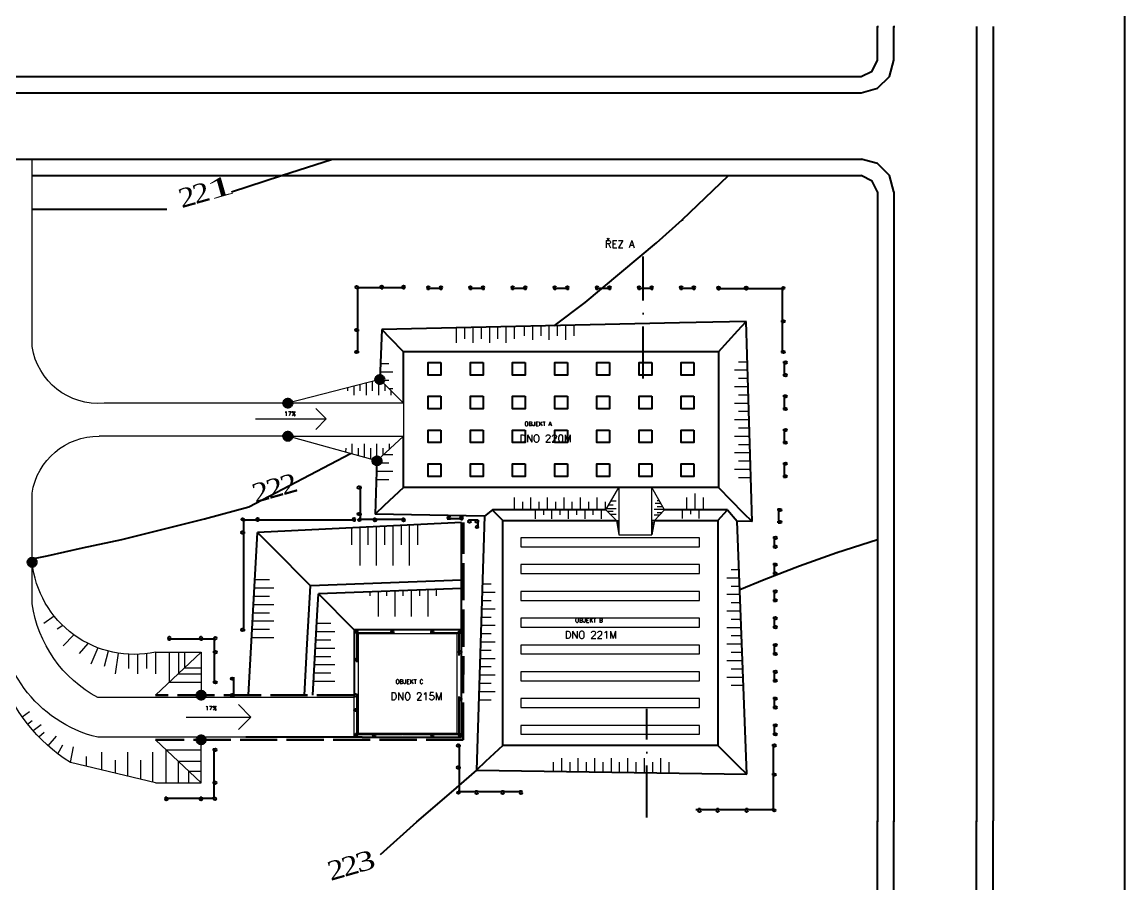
# Model space of a CAD drawing. Header units: millimetres. Extents: x -3518363 to 3223740, y -1530229 to 774657.
# Drawn here: x -1906913 to -1773470, y 188415 to 292637 of the extents above; entities that cross this region are included whole.
import ezdxf

# ---------------------------------------------------------------- set-up
doc = ezdxf.new("R2010")
doc.units = ezdxf.units.MM
doc.header["$LTSCALE"] = 15
doc.header["$MEASUREMENT"] = 0
doc.linetypes.add('ACAD_ISO02W100', pattern=[15, 12, -3])
doc.linetypes.add('ACAD_ISO10W100', pattern=[18, 12, -3, 0, -3])
doc.layers.get('0').update_dxf_attribs({"linetype": 'CONTINUOUS'})
for name, color, linetype, lineweight in [('cesty', 7, 'CONTINUOUS', 15), ('obj 2 pasy', 141, 'ACAD_ISO10W100', 15), ('pažení', 220, 'ACAD_ISO02W100', 30), ('texty', 255, 'CONTINUOUS', 15), ('Velmi tlustá', 10, 'CONTINUOUS', 60)]:
    doc.layers.add(name, color=color, linetype=linetype, lineweight=lineweight)
for name, color, linetype in [('HRANICE ZEMINY', 200, 'CONTINUOUS'), ('obj 1 patky', 130, 'CONTINUOUS'), ('objekt 1', 40, 'CONTINUOUS'), ('objekt 2', 70, 'CONTINUOUS'), ('objekt 3', 150, 'CONTINUOUS'), ('vytyčení', 50, 'CONTINUOUS'), ('ŘEZ čerch', 10, 'ACAD_ISO10W100')]:
    doc.layers.add(name, color=color, linetype=linetype)
doc.layers.add('svahovaní', color=7, linetype='CONTINUOUS', lineweight=15, true_color=0xe3331c)
doc.styles.add('romans', font='romans.shx')
doc.styles.add('TIMESNEWROMAN', font='times.ttf')

msp = doc.modelspace()

# ---------------------------------------------------------------- linework, layer by layer
for p, q in [((-1953571.408, 276066.256), (-1805276.69, 276066.256)), ((-1905697.809, 274085.909), (-1830697.809, 274085.909)), ((-1830697.809, 274085.909), (-1805276.69, 274085.909)), ((-1891563.329, 270022.344), (-1889377.227, 270022.344))]:
    msp.add_line(p, q)
at = {"elevation": 0}
msp.add_lwpolyline([(-1983470, 345571.207), (-1983470, 48571.207), (-1773470, 48571.207), (-1773470, 345571.207)], close=True, dxfattribs=at)
for points in [[(-1957634.98, 292089.084), (-1957634.98, 288025.518), (-1957094.887, 286045.171), (-1955654.633, 284630.641), (-1953571.408, 284064.824), (-1805379.561, 284064.824), (-1803399.214, 284630.641), (-1801958.953, 286045.171), (-1801418.867, 288025.518), (-1801418.867, 292089.084), (-1801315.983, 292089.084)], [(-1955654.633, 292089.084), (-1955654.633, 288025.518), (-1955011.663, 286713.86), (-1953571.408, 286045.171), (-1805379.561, 286045.171), (-1804067.902, 286713.86), (-1803399.214, 288025.518), (-1803399.214, 292089.084), (-1803296.33, 292089.084)], [(-1791414.247, 292089.084), (-1791414.247, 196029.298), (-1791311.376, 196029.298)], [(-1789433.9, 292089.084), (-1789433.9, 196029.298), (-1789331.016, 196029.298)], [(-1881558.709, 272105.562), (-1875514.797, 274085.909), (-1869357.67, 276066.256)], [(-1801418.867, 272105.562), (-1801958.953, 274085.909), (-1803399.214, 275526.157), (-1805379.561, 276066.256), (-1805276.69, 276066.256)], [(-1827034.804, 268710.685), (-1821428.106, 274085.909), (-1821325.222, 274085.909)], [(-1803399.214, 272105.562), (-1804067.902, 273417.221), (-1805379.561, 274085.909), (-1805276.69, 274085.909)], [(-1803399.214, 272105.562), (-1803399.214, 196029.298), (-1803296.33, 196029.298)], [(-1801418.867, 272105.562), (-1801418.867, 196029.298), (-1801315.983, 196029.298)], [(-1905697.809, 270022.344), (-1891460.458, 270022.344)], [(-1830168.756, 265923.408), (-1827034.804, 268710.685), (-1826931.933, 268710.685)], [(-1842519.124, 255923.489), (-1838788.311, 258706.052), (-1830168.756, 265923.408)], [(-1884850.715, 232575.747), (-1879475.491, 234015.994), (-1867157.534, 240459.311)], [(-1905697.809, 227738.803), (-1903882.647, 228074.953), (-1899587.602, 229077.972), (-1894855.348, 230055.3), (-1890020.197, 231264.088), (-1884850.715, 232575.747), (-1884747.844, 232575.747)], [(-1808337.223, 228512.155), (-1803399.214, 230055.3), (-1803296.33, 230055.3)], [(-1820066.92, 224031.761), (-1817133.068, 225220.149), (-1812838.017, 226866.165), (-1808337.223, 228512.155), (-1808234.352, 228512.155)], [(-1863529.817, 191965.719), (-1859131.894, 195926.427), (-1854965.458, 199527.046), (-1851900.39, 202174.148)], [(-1957634.98, 196029.298), (-1957634.98, 114011.972), (-1957094.887, 111928.748), (-1955654.633, 110488.493), (-1953571.408, 109948.401), (-1805379.561, 109948.401), (-1803399.214, 110488.493), (-1801958.953, 111928.748), (-1801418.867, 114011.972), (-1801418.867, 196029.298), (-1801315.983, 196029.298)], [(-1955654.633, 196029.298), (-1955654.633, 114011.972), (-1955011.663, 112597.436), (-1953571.408, 111928.748), (-1805379.561, 111928.748), (-1804067.902, 112597.436), (-1803399.214, 114011.972), (-1803399.214, 196029.298), (-1803296.33, 196029.298)], [(-1791414.247, 93925.573), (-1791414.247, 196029.298), (-1791311.376, 196029.298)], [(-1789433.9, 93925.573), (-1789433.9, 196029.298), (-1789331.016, 196029.298)]]:
    msp.add_lwpolyline(points, dxfattribs=at)
at = {"layer": 'cesty', "linetype": 'ByBlock', "extrusion": (1.93959e-16, -3.39308e-16, -1)}
for p, q in [((-1905697.809, 253385.277), (-1905697.809, 276066.256)), ((-1834697.809, 252746.607), (-1832697.809, 252746.607)), ((-1832697.809, 252746.607), (-1830697.809, 252746.607)), ((-1863616.968, 249415.767), (-1874747.809, 246546.607)), ((-1860747.809, 246546.607), (-1863616.968, 249415.767)), ((-1874747.809, 246546.607), (-1896979.442, 246546.607)), ((-1860747.809, 246546.607), (-1874747.809, 246546.607)), ((-1860747.809, 246546.607), (-1860747.809, 242546.607)), ((-1874747.809, 242546.607), (-1897587.809, 242546.607)), ((-1874747.809, 242546.607), (-1860747.809, 242546.607)), ((-1863967.741, 239582.13), (-1874747.809, 242546.607)), ((-1860747.809, 242546.607), (-1863967.741, 239582.13)), ((-1836262.427, 233635.939), (-1834697.809, 236346.607)), ((-1832697.809, 236346.607), (-1834697.809, 236346.607)), ((-1834697.809, 236346.607), (-1834697.809, 230646.607)), ((-1830697.809, 236346.607), (-1832697.809, 236346.607)), ((-1830697.809, 230646.607), (-1830697.809, 236346.607)), ((-1829177.918, 233635.939), (-1830697.809, 236346.607)), ((-1905697.809, 227306.607), (-1905697.809, 235677.937)), ((-1834987.809, 232346.607), (-1836262.427, 233635.939)), ((-1830407.809, 232346.607), (-1829177.918, 233635.939)), ((-1834987.809, 232346.607), (-1834697.809, 230646.607)), ((-1834987.809, 232346.607), (-1834697.809, 232346.607)), ((-1830407.809, 232346.607), (-1830697.809, 230646.607)), ((-1830407.809, 232346.607), (-1830697.809, 232346.607)), ((-1834697.809, 230646.607), (-1830697.809, 230646.607)), ((-1905697.809, 222306.607), (-1905697.809, 227306.607)), ((-1890747.809, 216446.607), (-1885247.809, 216446.607)), ((-1885247.809, 216446.607), (-1890747.809, 211236.607)), ((-1885247.809, 216446.607), (-1885247.809, 211236.607)), ((-1866747.809, 210946.607), (-1897747.809, 210946.607)), ((-1866747.809, 206146.607), (-1866747.809, 210946.607)), ((-1877317.809, 206146.607), (-1897747.809, 206146.607)), ((-1885247.809, 200646.607), (-1890747.809, 205846.607)), ((-1885247.809, 200646.607), (-1885247.809, 206146.607)), ((-1890747.809, 200646.607), (-1901069.016, 203094.5)), ((-1890747.809, 200646.607), (-1885247.809, 200646.607))]:
    msp.add_line(p, q, dxfattribs=at)
for centre, radius, start, end in [((1897682.809, 254626.607), 8110.556, 265.02492316, 351.19621357), ((1897682.809, 234436.607), 8110.556, 8.80378643, 90.67112826), ((1889874.568, 220727.649), 20886.445, 302.40952398, 18.36002891), ((1893359.363, 228571.682), 12403.131, 257.8450583, 354.14585678), ((1894013.661, 221406.33), 15709.964, 283.75041489, 3.285201), ((1890427.694, 224531.199), 15431.306, 298.31819505, 351.71130566)]:
    msp.add_arc(centre, radius, start, end, dxfattribs=at)
at = {"layer": 'HRANICE ZEMINY', "linetype": 'ByBlock', "lineweight": 20, "ltscale": 5}
for p, q in [((-1870128.994, 244640), (-1871383.994, 245895)), ((-1878678.994, 244640), (-1870128.994, 244640)), ((-1870128.994, 244640), (-1871383.994, 243385)), ((-1879218.994, 208600), (-1880738.994, 210120)), ((-1887058.994, 208600), (-1879218.994, 208600)), ((-1879218.994, 208600), (-1880738.994, 207080))]:
    msp.add_line(p, q, dxfattribs=at)
at = {"layer": 'obj 1 patky', "extrusion": (1.93959e-16, -3.39308e-16, -1), "elevation": 0}
for points in [[(1856232.809, 251466.607), (1856232.809, 249936.607), (1857762.809, 249936.607), (1857762.809, 251466.607)], [(1851132.809, 251466.607), (1851132.809, 249936.607), (1852662.809, 249936.607), (1852662.809, 251466.607)], [(1846032.809, 251466.607), (1846032.809, 249936.607), (1847562.809, 249936.607), (1847562.809, 251466.607)], [(1846032.809, 251466.607), (1846032.809, 249936.607), (1847562.809, 249936.607), (1847562.809, 251466.607)], [(1840932.809, 251466.607), (1840932.809, 249936.607), (1842462.809, 249936.607), (1842462.809, 251466.607)], [(1840932.809, 251466.607), (1840932.809, 249936.607), (1842462.809, 249936.607), (1842462.809, 251466.607)], [(1835832.809, 251466.607), (1835832.809, 249936.607), (1837362.809, 249936.607), (1837362.809, 251466.607)], [(1835832.809, 251466.607), (1835832.809, 249936.607), (1837362.809, 249936.607), (1837362.809, 251466.607)], [(1830732.809, 251466.607), (1830732.809, 249936.607), (1832262.809, 249936.607), (1832262.809, 251466.607)], [(1830732.809, 251466.607), (1830732.809, 249936.607), (1832262.809, 249936.607), (1832262.809, 251466.607)], [(1825632.809, 251466.607), (1825632.809, 249936.607), (1827162.809, 249936.607), (1827162.809, 251466.607)], [(1825632.809, 251466.607), (1825632.809, 249936.607), (1827162.809, 249936.607), (1827162.809, 251466.607)], [(1856232.809, 247386.607), (1856232.809, 245856.607), (1857762.809, 245856.607), (1857762.809, 247386.607)], [(1851132.809, 247386.607), (1851132.809, 245856.607), (1852662.809, 245856.607), (1852662.809, 247386.607)], [(1846032.809, 247386.607), (1846032.809, 245856.607), (1847562.809, 245856.607), (1847562.809, 247386.607)], [(1846032.809, 247386.607), (1846032.809, 245856.607), (1847562.809, 245856.607), (1847562.809, 247386.607)], [(1840932.809, 247386.607), (1840932.809, 245856.607), (1842462.809, 245856.607), (1842462.809, 247386.607)], [(1840932.809, 247386.607), (1840932.809, 245856.607), (1842462.809, 245856.607), (1842462.809, 247386.607)], [(1835832.809, 247386.607), (1835832.809, 245856.607), (1837362.809, 245856.607), (1837362.809, 247386.607)], [(1835832.809, 247386.607), (1835832.809, 245856.607), (1837362.809, 245856.607), (1837362.809, 247386.607)], [(1830732.809, 247386.607), (1830732.809, 245856.607), (1832262.809, 245856.607), (1832262.809, 247386.607)], [(1830732.809, 247386.607), (1830732.809, 245856.607), (1832262.809, 245856.607), (1832262.809, 247386.607)], [(1825632.809, 247386.607), (1825632.809, 245856.607), (1827162.809, 245856.607), (1827162.809, 247386.607)], [(1856232.809, 243306.607), (1856232.809, 241776.607), (1857762.809, 241776.607), (1857762.809, 243306.607)], [(1851132.809, 243306.607), (1851132.809, 241776.607), (1852662.809, 241776.607), (1852662.809, 243306.607)], [(1846032.809, 243306.607), (1846032.809, 241776.607), (1847562.809, 241776.607), (1847562.809, 243306.607)], [(1846032.809, 243306.607), (1846032.809, 241776.607), (1847562.809, 241776.607), (1847562.809, 243306.607)], [(1840932.809, 243306.607), (1840932.809, 241776.607), (1842462.809, 241776.607), (1842462.809, 243306.607)], [(1840932.809, 243306.607), (1840932.809, 241776.607), (1842462.809, 241776.607), (1842462.809, 243306.607)], [(1835832.809, 243306.607), (1835832.809, 241776.607), (1837362.809, 241776.607), (1837362.809, 243306.607)], [(1835832.809, 243306.607), (1835832.809, 241776.607), (1837362.809, 241776.607), (1837362.809, 243306.607)], [(1830732.809, 243306.607), (1830732.809, 241776.607), (1832262.809, 241776.607), (1832262.809, 243306.607)], [(1830732.809, 243306.607), (1830732.809, 241776.607), (1832262.809, 241776.607), (1832262.809, 243306.607)], [(1825632.809, 243306.607), (1825632.809, 241776.607), (1827162.809, 241776.607), (1827162.809, 243306.607)], [(1856232.809, 239226.607), (1856232.809, 237696.607), (1857762.809, 237696.607), (1857762.809, 239226.607)], [(1851132.809, 239226.607), (1851132.809, 237696.607), (1852662.809, 237696.607), (1852662.809, 239226.607)], [(1846032.809, 239226.607), (1846032.809, 237696.607), (1847562.809, 237696.607), (1847562.809, 239226.607)], [(1846032.809, 239226.607), (1846032.809, 237696.607), (1847562.809, 237696.607), (1847562.809, 239226.607)], [(1840932.809, 239226.607), (1840932.809, 237696.607), (1842462.809, 237696.607), (1842462.809, 239226.607)], [(1840932.809, 239226.607), (1840932.809, 237696.607), (1842462.809, 237696.607), (1842462.809, 239226.607)], [(1835832.809, 239226.607), (1835832.809, 237696.607), (1837362.809, 237696.607), (1837362.809, 239226.607)], [(1835832.809, 239226.607), (1835832.809, 237696.607), (1837362.809, 237696.607), (1837362.809, 239226.607)], [(1830732.809, 239226.607), (1830732.809, 237696.607), (1832262.809, 237696.607), (1832262.809, 239226.607)], [(1830732.809, 239226.607), (1830732.809, 237696.607), (1832262.809, 237696.607), (1832262.809, 239226.607)], [(1825632.809, 239226.607), (1825632.809, 237696.607), (1827162.809, 237696.607), (1827162.809, 239226.607)]]:
    msp.add_lwpolyline(points, close=True, dxfattribs=at)
at = {"layer": 'obj 2 pasy', "linetype": 'ByBlock', "extrusion": (1.93959e-16, -3.39308e-16, -1)}
for p, q in [((-1824947.809, 230266.607), (-1846547.809, 230266.607)), ((-1846547.809, 230266.607), (-1846547.809, 229186.607)), ((-1824947.809, 229186.607), (-1824947.809, 230266.607)), ((-1846547.809, 229186.607), (-1824947.809, 229186.607)), ((-1824947.809, 227026.607), (-1846547.809, 227026.607)), ((-1846547.809, 227026.607), (-1846547.809, 225946.607)), ((-1824947.809, 225946.607), (-1824947.809, 227026.607)), ((-1846547.809, 225946.607), (-1824947.809, 225946.607)), ((-1824947.809, 223786.607), (-1846547.809, 223786.607)), ((-1846547.809, 223786.607), (-1846547.809, 222706.607)), ((-1824947.809, 222706.607), (-1824947.809, 223786.607)), ((-1846547.809, 222706.607), (-1824947.809, 222706.607)), ((-1824947.809, 220546.607), (-1846547.809, 220546.607)), ((-1846547.809, 220546.607), (-1846547.809, 219466.607)), ((-1824947.809, 219466.607), (-1824947.809, 220546.607)), ((-1846547.809, 219466.607), (-1824947.809, 219466.607)), ((-1866247.809, 218646.607), (-1866247.809, 206646.607)), ((-1854247.809, 218646.607), (-1866247.809, 218646.607)), ((-1854247.809, 206646.607), (-1854247.809, 218646.607)), ((-1824947.809, 217306.607), (-1846547.809, 217306.607)), ((-1846547.809, 217306.607), (-1846547.809, 216226.607)), ((-1846547.809, 216226.607), (-1824947.809, 216226.607)), ((-1824947.809, 216226.607), (-1824947.809, 217306.607)), ((-1824947.809, 214066.607), (-1846547.809, 214066.607)), ((-1846547.809, 214066.607), (-1846547.809, 212986.607)), ((-1824947.809, 212986.607), (-1824947.809, 214066.607)), ((-1846547.809, 212986.607), (-1824947.809, 212986.607)), ((-1824947.809, 210826.607), (-1846547.809, 210826.607)), ((-1846547.809, 210826.607), (-1846547.809, 209746.607)), ((-1846547.809, 209746.607), (-1824947.809, 209746.607)), ((-1824947.809, 209746.607), (-1824947.809, 210826.607)), ((-1824947.809, 207586.607), (-1846547.809, 207586.607)), ((-1846547.809, 207586.607), (-1846547.809, 206506.607)), ((-1824947.809, 206506.607), (-1824947.809, 207586.607)), ((-1866247.809, 206646.607), (-1854247.809, 206646.607)), ((-1846547.809, 206506.607), (-1824947.809, 206506.607))]:
    msp.add_line(p, q, dxfattribs=at)
at = {"layer": 'objekt 1', "linetype": 'ByBlock', "extrusion": (1.93959e-16, -3.39308e-16, -1)}
for p, q in [((-1827365.613, 256263.328), (-1863401.539, 255455.17)), ((-1819296.62, 256444.287), (-1827365.613, 256263.328)), ((-1820328.329, 255355.445), (-1819296.62, 256444.287)), ((-1818586.667, 232237.143), (-1819296.62, 256444.287)), ((-1863401.539, 255455.17), (-1863616.968, 249415.767)), ((-1862348.808, 254386.64), (-1863401.539, 255455.17)), ((-1863967.741, 239582.13), (-1864197.358, 233144.97)), ((-1863106.751, 234174.813), (-1864197.358, 233144.97)), ((-1850011.016, 233635.939), (-1850978.812, 232881.87)), ((-1836262.427, 233635.939), (-1850011.016, 233635.939)), ((-1821564.021, 233635.939), (-1829177.918, 233635.939)), ((-1821564.021, 233635.939), (-1820373.398, 232272.706)), ((-1850978.812, 232881.87), (-1864197.358, 233144.97)), ((-1818586.667, 232237.143), (-1820373.398, 232272.706)), ((-1819652.65, 233292.453), (-1818586.667, 232237.143))]:
    msp.add_line(p, q, dxfattribs=at)
at = {"layer": 'objekt 1', "extrusion": (1.93959e-16, -3.39308e-16, -1)}
for p, q in [((-1822647.809, 252746.607), (-1820328.329, 255355.445)), ((-1860747.809, 252746.607), (-1862348.808, 254386.64)), ((-1822647.809, 252746.607), (-1860747.809, 252746.607)), ((-1860747.809, 246546.607), (-1860747.809, 252746.607)), ((-1822647.809, 252746.607), (-1822647.809, 236346.607)), ((-1860747.809, 236346.607), (-1860747.809, 242546.607)), ((-1860747.809, 236346.607), (-1863106.751, 234174.813)), ((-1834697.809, 236346.607), (-1860747.809, 236346.607)), ((-1822647.809, 236346.607), (-1834697.809, 236346.607)), ((-1822647.809, 236346.607), (-1819652.65, 233292.453))]:
    msp.add_line(p, q, dxfattribs=at)
at = {"layer": 'objekt 2', "linetype": 'ByBlock', "extrusion": (1.93959e-16, -3.39308e-16, -1)}
for p, q in [((-1849873.321, 233496.654), (-1850011.016, 233635.939)), ((-1850978.812, 232881.87), (-1851908.978, 202174.276)), ((-1819235.843, 201684.772), (-1820373.398, 232272.706)), ((-1850823.985, 203210.032), (-1851908.978, 202174.276)), ((-1851908.978, 202174.276), (-1819235.843, 201684.772)), ((-1820302.412, 202739.491), (-1819235.843, 201684.772))]:
    msp.add_line(p, q, dxfattribs=at)
at = {"layer": 'objekt 2', "extrusion": (1.93959e-16, -3.39308e-16, -1)}
for p, q in [((-1822747.809, 232346.607), (-1821564.021, 233635.939)), ((-1848747.809, 232346.607), (-1849873.321, 233496.654)), ((-1848747.809, 205146.607), (-1848747.809, 232346.607)), ((-1848747.809, 232346.607), (-1834987.809, 232346.607)), ((-1830407.809, 232346.607), (-1822747.809, 232346.607)), ((-1822747.809, 232346.607), (-1822747.809, 205146.607)), ((-1848747.809, 205146.607), (-1850823.985, 203210.032)), ((-1822747.809, 205146.607), (-1848747.809, 205146.607)), ((-1822747.809, 205146.607), (-1820302.412, 202739.491))]:
    msp.add_line(p, q, dxfattribs=at)
at = {"layer": 'objekt 3', "linetype": 'ByBlock', "extrusion": (1.93959e-16, -3.39308e-16, -1)}
for p, q in [((-1879530.48, 211236.607), (-1878419.573, 230916.214)), ((-1853747.809, 232126.607), (-1878419.573, 230916.214)), ((-1877715.19, 230206.393), (-1878419.573, 230916.214)), ((-1853747.809, 231126.607), (-1853747.809, 232126.607)), ((-1853747.809, 229626.607), (-1853747.809, 231126.607)), ((-1876658.617, 229141.662), (-1877715.19, 230206.393)), ((-1872397.013, 217450.917), (-1872001.97, 224449.059)), ((-1853747.809, 225146.607), (-1872001.97, 224449.059)), ((-1871203.213, 220884.065), (-1871055.794, 223495.577)), ((-1853747.809, 224146.607), (-1871055.794, 223495.577)), ((-1871747.809, 211236.607), (-1871203.213, 220884.065)), ((-1872747.809, 211236.607), (-1872397.013, 217450.917)), ((-1877317.809, 206146.607), (-1879817.809, 206146.607))]:
    msp.add_line(p, q, dxfattribs=at)
at = {"layer": 'objekt 3', "extrusion": (1.93959e-16, -3.39308e-16, -1)}
for p, q in [((-1853747.809, 218146.607), (-1853747.809, 229626.607)), ((-1872001.97, 224449.059), (-1876658.617, 229141.662)), ((-1866747.809, 219146.607), (-1871055.794, 223495.577)), ((-1853747.809, 219146.607), (-1866747.809, 219146.607)), ((-1866747.809, 219146.607), (-1866747.809, 210946.607)), ((-1853747.809, 206146.607), (-1853747.809, 218146.607)), ((-1865747.809, 206146.607), (-1877317.809, 206146.607)), ((-1865747.809, 206146.607), (-1853747.809, 206146.607))]:
    msp.add_line(p, q, dxfattribs=at)
at = {"layer": 'pažení', "linetype": 'ACAD_ISO02W100', "ltscale": 25, "extrusion": (1.93959e-16, -3.39308e-16, -1)}
for p, q in [((-1853537.809, 205846.607), (-1853494.494, 232139.035)), ((-1866747.809, 211236.607), (-1890747.809, 211236.607)), ((-1853537.809, 205846.607), (-1890747.809, 205846.607))]:
    msp.add_line(p, q, dxfattribs=at)
at = {"layer": 'svahovaní', "color": 0, "extrusion": (1.93959e-16, -3.39308e-16, -1)}
for p, q in [((-1854368.395, 255657.751), (-1854368.395, 253842.196)), ((-1853368.395, 255680.807), (-1853368.395, 254342.196)), ((-1852368.395, 255703.862), (-1852368.395, 253842.196)), ((-1851368.395, 255726.918), (-1851368.395, 254342.196)), ((-1850368.395, 255749.974), (-1850368.395, 253842.196)), ((-1849368.395, 255773.029), (-1849368.395, 254342.196)), ((-1848368.395, 255796.085), (-1848368.395, 253842.196)), ((-1847368.395, 255819.14), (-1847368.395, 254342.196)), ((-1846158.942, 255847.025), (-1846158.942, 254692.858)), ((-1845158.942, 255870.08), (-1845158.942, 254192.858)), ((-1844158.942, 255893.136), (-1844158.942, 254692.858)), ((-1843158.942, 255916.192), (-1843158.942, 254192.858)), ((-1842158.942, 255939.247), (-1842158.942, 254692.858)), ((-1841158.942, 255962.303), (-1841158.942, 254192.858)), ((-1840158.942, 255985.358), (-1840158.942, 254692.858)), ((-1863526.552, 251335.124), (-1862551.552, 251335.124)), ((-1819152.479, 251529.529), (-1820223.729, 251529.529)), ((-1863564.052, 250335.124), (-1862051.552, 250335.124)), ((-1819121.854, 250529.529), (-1820723.729, 250529.529)), ((-1867533.754, 248406.15), (-1867537.809, 248047.36)), ((-1866787.809, 248598.43), (-1866787.809, 247537.36)), ((-1866037.809, 248791.755), (-1866037.809, 248047.36)), ((-1865287.809, 248985.08), (-1865287.809, 247537.36)), ((-1864537.809, 249178.405), (-1864537.809, 248047.36)), ((-1863787.809, 249371.73), (-1863787.809, 247537.36)), ((-1863536.325, 249335.124), (-1862551.552, 249335.124)), ((-1863037.809, 248836.607), (-1863037.809, 248047.36)), ((-1862536.325, 248335.124), (-1862051.552, 248335.124)), ((-1819060.604, 248529.529), (-1820723.729, 248529.529)), ((-1819091.229, 249529.529), (-1820223.729, 249529.529)), ((-1862287.809, 248086.607), (-1862287.809, 247537.36)), ((-1819029.979, 247529.529), (-1820223.729, 247529.529)), ((-1818999.354, 246529.529), (-1820723.729, 246529.529)), ((-1818938.104, 244529.529), (-1820723.729, 244529.529)), ((-1818968.729, 245529.529), (-1820223.729, 245529.529)), ((-1818907.479, 243529.529), (-1820223.729, 243529.529)), ((-1866967.741, 240409.248), (-1866967.741, 241639.871)), ((-1865467.741, 239995.689), (-1865467.741, 241639.871)), ((-1863967.741, 239582.13), (-1863967.741, 241639.871)), ((-1862467.741, 240963.127), (-1862467.741, 241639.871)), ((-1818876.854, 242529.529), (-1820723.729, 242529.529)), ((-1867718.364, 240616.199), (-1867717.741, 241129.871)), ((-1866217.741, 240202.469), (-1866217.741, 241129.871)), ((-1864717.741, 239788.909), (-1864717.741, 241129.871)), ((-1863217.741, 240272.628), (-1863217.741, 241129.871)), ((-1863149.86, 240335.124), (-1862051.552, 240335.124)), ((-1818815.604, 240529.529), (-1820723.729, 240529.529)), ((-1818846.229, 241529.529), (-1820223.729, 241529.529)), ((-1863976.552, 239335.124), (-1862551.552, 239335.124)), ((-1818784.979, 239529.529), (-1820223.729, 239529.529)), ((-1864014.052, 238335.124), (-1862051.552, 238335.124)), ((-1818754.354, 238529.529), (-1820723.729, 238529.529)), ((-1818723.729, 237529.529), (-1820223.729, 237529.529)), ((-1864051.552, 237335.124), (-1862551.552, 237335.124)), ((-1847337.809, 233635.939), (-1847337.809, 235125.939)), ((-1845337.809, 233635.939), (-1845337.809, 235125.939)), ((-1843337.809, 233635.939), (-1843337.809, 235125.939)), ((-1841337.809, 233635.939), (-1841337.809, 235125.939)), ((-1839337.809, 233635.939), (-1839337.809, 235125.939)), ((-1837337.809, 233635.939), (-1837337.809, 235125.939)), ((-1826477.809, 233635.939), (-1826477.809, 235135.939)), ((-1825477.809, 233635.939), (-1825477.809, 235635.939)), ((-1824477.809, 233635.939), (-1824477.809, 235135.939)), ((-1846337.809, 233635.939), (-1846337.809, 234625.939)), ((-1844837.809, 233635.939), (-1844837.809, 232567.409)), ((-1844337.809, 233635.939), (-1844337.809, 234625.939)), ((-1843837.809, 233635.939), (-1843837.809, 233067.409)), ((-1842837.809, 233635.939), (-1842837.809, 232567.409)), ((-1842337.809, 233635.939), (-1842337.809, 234625.939)), ((-1841837.809, 233635.939), (-1841837.809, 233067.409)), ((-1840837.809, 233635.939), (-1840837.809, 232567.409)), ((-1840337.809, 233635.939), (-1840337.809, 234625.939)), ((-1839837.809, 233635.939), (-1839837.809, 233067.409)), ((-1838837.809, 233635.939), (-1838837.809, 232567.409)), ((-1838337.809, 233635.939), (-1838337.809, 234625.939)), ((-1837837.809, 233635.939), (-1837837.809, 233067.409)), ((-1836837.809, 233635.939), (-1836837.809, 232567.409)), ((-1836337.809, 233635.939), (-1836337.809, 234625.939)), ((-1836161.721, 233810.41), (-1835047.809, 233810.41)), ((-1835897.091, 234268.877), (-1835407.809, 234268.877)), ((-1835622.957, 234743.807), (-1835047.809, 234743.807)), ((-1829206.683, 233687.239), (-1830417.809, 233686.607)), ((-1829622.82, 234429.405), (-1830317.809, 234429.405)), ((-1830067.809, 234766.607), (-1829811.892, 234766.607)), ((-1829385.755, 234006.607), (-1830067.809, 234006.607)), ((-1827037.809, 233635.939), (-1827037.809, 232615.939)), ((-1826037.809, 233635.939), (-1826037.809, 233115.939)), ((-1825037.809, 233635.939), (-1825037.809, 232615.939)), ((-1836136.172, 233508.226), (-1835407.809, 233506.607)), ((-1835778.135, 233146.056), (-1835047.809, 233146.056)), ((-1834697.809, 232286.607), (-1834887.809, 232286.607)), ((-1834697.809, 232216.607), (-1834757.809, 232216.607)), ((-1830697.809, 232206.607), (-1830507.809, 232206.607)), ((-1829792.864, 232991.273), (-1830417.809, 232991.273)), ((-1829519.544, 233277.802), (-1830067.809, 233277.802)), ((-1867057.809, 231473.621), (-1867057.809, 229435.941)), ((-1866057.809, 231522.681), (-1866057.809, 226935.941)), ((-1865057.809, 231571.74), (-1865057.809, 229435.941)), ((-1864057.809, 231620.8), (-1864057.809, 226935.941)), ((-1863057.809, 231669.86), (-1863057.809, 229435.941)), ((-1862057.809, 231718.92), (-1862057.809, 226935.941)), ((-1861057.809, 231767.98), (-1861057.809, 229435.941)), ((-1860057.809, 231817.04), (-1860057.809, 226935.941)), ((-1859057.809, 231866.1), (-1859057.809, 229435.941)), ((-1834697.809, 232126.607), (-1834857.809, 232126.607)), ((-1834697.809, 231946.607), (-1834847.809, 231946.607)), ((-1834697.809, 231746.607), (-1834827.809, 231746.607)), ((-1834697.809, 231526.607), (-1834817.809, 231526.607)), ((-1834697.809, 231866.607), (-1834767.809, 231866.607)), ((-1834697.809, 231626.607), (-1834767.809, 231626.607)), ((-1834697.809, 232026.607), (-1834757.809, 232026.607)), ((-1834697.809, 231426.607), (-1834757.809, 231426.607)), ((-1830697.809, 232136.607), (-1830637.809, 232136.607)), ((-1830697.809, 232046.607), (-1830537.809, 232046.607)), ((-1830697.809, 231946.607), (-1830637.809, 231946.607)), ((-1830697.809, 231866.607), (-1830547.809, 231866.607)), ((-1830697.809, 231786.607), (-1830627.809, 231786.607)), ((-1830697.809, 231666.607), (-1830567.809, 231666.607)), ((-1830697.809, 231546.607), (-1830627.809, 231546.607)), ((-1830697.809, 231446.607), (-1830577.809, 231446.607)), ((-1830697.809, 231346.607), (-1830637.809, 231346.607)), ((-1820154.894, 226397.313), (-1821134.239, 226397.313)), ((-1878797.763, 224216.607), (-1876454.892, 224216.607)), ((-1878741.314, 225216.607), (-1876954.892, 225216.607)), ((-1851211.609, 224689.163), (-1850151.053, 224689.163)), ((-1820117.704, 225397.313), (-1821634.239, 225397.313)), ((-1820080.515, 224397.313), (-1821134.239, 224397.313)), ((-1878854.213, 223216.607), (-1876954.892, 223216.607)), ((-1864821.927, 223730.061), (-1864821.927, 223241.137)), ((-1863821.927, 223767.675), (-1863821.927, 220741.137)), ((-1862821.927, 223805.29), (-1862821.927, 223241.137)), ((-1861821.927, 223842.904), (-1861821.927, 220741.137)), ((-1860821.927, 223880.518), (-1860821.927, 223241.137)), ((-1859821.927, 223918.133), (-1859821.927, 220741.137)), ((-1858821.927, 223955.747), (-1858821.927, 223241.137)), ((-1857821.927, 223993.362), (-1857821.927, 220741.137)), ((-1856821.927, 224030.976), (-1856821.927, 223241.137)), ((-1851242.998, 223689.163), (-1849651.053, 223689.163)), ((-1820043.325, 223397.313), (-1821634.239, 223397.313)), ((-1878910.663, 222216.607), (-1876454.892, 222216.607)), ((-1851305.775, 221689.163), (-1849651.053, 221689.163)), ((-1851274.387, 222689.163), (-1850151.053, 222689.163)), ((-1820006.135, 222397.313), (-1821134.239, 222397.313)), ((-1903022.4, 220795.862), (-1904258.78, 219927.14)), ((-1879023.562, 220216.607), (-1876454.892, 220216.607)), ((-1878967.112, 221216.607), (-1876954.892, 221216.607)), ((-1851337.164, 220689.163), (-1850151.053, 220689.163)), ((-1819968.946, 221397.313), (-1821634.239, 221397.313)), ((-1819931.756, 220397.313), (-1821134.239, 220397.313)), ((-1901978.363, 219652.574), (-1902647.809, 219236.607)), ((-1879080.012, 219216.607), (-1876954.892, 219216.607)), ((-1871313.146, 218936.607), (-1869066.24, 218936.607)), ((-1871256.697, 219936.607), (-1869566.24, 219936.607)), ((-1851368.553, 219689.163), (-1849651.053, 219689.163)), ((-1819894.566, 219397.313), (-1821634.239, 219397.313)), ((-1900668.266, 218550.824), (-1901927.809, 217216.607)), ((-1879136.461, 218216.607), (-1876454.892, 218216.607)), ((-1871369.596, 217936.607), (-1869566.24, 217936.607)), ((-1851431.331, 217689.163), (-1849651.053, 217689.163)), ((-1851399.942, 218689.163), (-1850151.053, 218689.163)), ((-1819857.377, 218397.313), (-1821134.239, 218397.313)), ((-1898960.566, 217505.329), (-1899997.809, 216266.607)), ((-1897732.247, 216964.98), (-1898607.809, 214976.607)), ((-1896510.979, 216575.642), (-1896967.809, 214696.607)), ((-1895294.695, 216320.472), (-1895657.809, 213806.607)), ((-1894037.809, 216187.121), (-1894037.809, 214456.607)), ((-1891840.922, 216261.849), (-1891840.922, 214456.607)), ((-1890747.809, 216446.607), (-1890747.809, 213806.607)), ((-1889097.809, 216446.607), (-1889097.809, 212799.607)), ((-1887997.809, 216446.607), (-1887997.809, 213841.607)), ((-1887257.809, 216446.607), (-1887257.809, 214542.589)), ((-1871426.046, 216936.607), (-1869066.24, 216936.607)), ((-1851462.72, 216689.163), (-1850151.053, 216689.163)), ((-1819820.187, 217397.313), (-1821634.239, 217397.313)), ((-1819782.997, 216397.313), (-1821134.239, 216397.313)), ((-1892958.405, 216175.034), (-1892958.405, 213806.607)), ((-1871538.945, 214936.607), (-1869066.24, 214936.607)), ((-1871482.495, 215936.607), (-1869566.24, 215936.607)), ((-1851494.109, 215689.163), (-1849651.053, 215689.163)), ((-1819745.808, 215397.313), (-1821634.239, 215397.313)), ((-1887997.809, 213841.607), (-1885247.809, 213841.607)), ((-1887257.809, 214542.589), (-1885247.809, 214542.589)), ((-1871595.395, 213936.607), (-1869566.24, 213936.607)), ((-1851556.887, 213689.163), (-1849651.053, 213689.163)), ((-1851525.498, 214689.163), (-1850151.053, 214689.163)), ((-1819708.618, 214397.313), (-1821134.239, 214397.313)), ((-1889097.809, 212799.607), (-1885247.809, 212799.607)), ((-1871651.844, 212936.607), (-1869066.24, 212936.607)), ((-1851588.275, 212689.163), (-1850151.053, 212689.163)), ((-1819671.428, 213397.313), (-1821634.239, 213397.313)), ((-1819634.239, 212397.313), (-1821134.239, 212397.313)), ((-1851619.664, 211689.163), (-1849651.053, 211689.163)), ((-1851651.053, 210689.163), (-1850151.053, 210689.163)), ((-1906898.778, 208627.242), (-1906007.809, 209266.607)), ((-1906241.303, 207751.765), (-1905687.809, 208196.607)), ((-1905583.628, 206962.874), (-1904597.809, 207686.607)), ((-1904882.724, 206201.85), (-1904247.809, 206786.607)), ((-1903737.217, 205104.892), (-1902727.809, 206266.607)), ((-1902574.39, 204145.788), (-1901987.809, 205216.607)), ((-1901069.016, 203094.5), (-1900697.809, 204976.607)), ((-1897267.809, 202192.964), (-1897267.809, 204366.607)), ((-1894127.809, 201448.246), (-1894127.809, 204366.607)), ((-1891077.809, 200724.874), (-1891077.809, 204366.607)), ((-1889467.809, 200646.607), (-1889467.809, 204636.426)), ((-1889467.809, 204636.426), (-1885247.809, 204636.426)), ((-1899130.617, 202634.768), (-1899130.617, 203826.607)), ((-1895597.809, 201796.888), (-1895597.809, 203366.607)), ((-1892547.809, 201073.516), (-1892547.809, 203366.607)), ((-1887997.809, 200646.607), (-1887997.809, 203246.607)), ((-1887997.809, 203246.607), (-1885247.809, 203246.607)), ((-1842607.024, 202034.916), (-1842607.024, 203137.52)), ((-1841607.024, 202019.934), (-1841607.024, 203637.52)), ((-1840607.024, 202004.952), (-1840607.024, 203137.52)), ((-1839607.024, 201989.97), (-1839607.024, 203637.52)), ((-1838607.024, 201974.989), (-1838607.024, 203137.52)), ((-1837607.024, 201960.007), (-1837607.024, 203637.52)), ((-1836607.024, 201945.025), (-1836607.024, 203137.52)), ((-1835607.024, 201930.043), (-1835607.024, 203637.52)), ((-1834607.024, 201915.061), (-1834607.024, 203137.52)), ((-1833607.024, 201900.079), (-1833607.024, 203637.52)), ((-1832607.024, 201885.097), (-1832607.024, 203137.52)), ((-1831607.024, 201870.116), (-1831607.024, 203637.52)), ((-1830607.024, 201855.134), (-1830607.024, 203137.52)), ((-1829607.024, 201840.152), (-1829607.024, 203637.52)), ((-1828607.024, 201825.17), (-1828607.024, 203137.52)), ((-1886727.809, 200646.607), (-1886727.809, 202045.88)), ((-1886727.809, 202045.88), (-1885247.809, 202045.88))]:
    msp.add_line(p, q, dxfattribs=at)
at = {"layer": 'Velmi tlustá'}
for p, q in [((-1863334.126, 249132.924), (-1863899.811, 249698.61)), ((-1863899.811, 249132.924), (-1863334.126, 249698.61)), ((-1874464.966, 246263.765), (-1875030.652, 246829.45)), ((-1875030.652, 246263.765), (-1874464.966, 246829.45)), ((-1874464.966, 242263.765), (-1875030.652, 242829.45)), ((-1875030.652, 242263.765), (-1874464.966, 242829.45)), ((-1863684.898, 239299.287), (-1864250.583, 239864.973)), ((-1864250.583, 239299.287), (-1863684.898, 239864.973)), ((-1905414.966, 227023.765), (-1905980.652, 227589.45)), ((-1905980.652, 227023.765), (-1905414.966, 227589.45)), ((-1884964.966, 210953.765), (-1885530.652, 211519.45)), ((-1885530.652, 210953.765), (-1884964.966, 211519.45)), ((-1884964.966, 205563.765), (-1885530.652, 206129.45)), ((-1885530.652, 205563.765), (-1884964.966, 206129.45))]:
    msp.add_line(p, q, dxfattribs=at)
for centre in [(-1863616.968, 249415.767), (-1874747.809, 246546.607), (-1874747.809, 242546.607), (-1863967.741, 239582.13), (-1905697.809, 227306.607), (-1885247.809, 211236.607), (-1885247.809, 205846.607)]:
    msp.add_circle(centre, 400, dxfattribs=at)
at = {"layer": 'vytyčení'}
for p, q in [((-1863521.381, 260480), (-1866321.381, 260480)), ((-1866321.381, 260480), (-1866321.381, 252580)), ((-1866321.381, 260480), (-1866121.381, 260480)), ((-1863601.539, 260480), (-1863201.539, 260480)), ((-1860747.809, 260480), (-1863521.381, 260480)), ((-1863401.539, 260480), (-1863401.539, 260280)), ((-1863401.539, 260480), (-1863201.539, 260480)), ((-1860947.809, 260480), (-1860547.809, 260480)), ((-1860747.809, 260480), (-1860747.809, 260280)), ((-1860747.809, 260480), (-1860547.809, 260480)), ((-1857962.809, 260410), (-1857562.809, 260410)), ((-1856032.809, 260410), (-1857762.809, 260410)), ((-1857762.809, 260410), (-1857762.809, 260210)), ((-1857762.809, 260410), (-1857562.809, 260410)), ((-1856432.809, 260410), (-1856032.809, 260410)), ((-1856232.809, 260410), (-1856232.809, 260210)), ((-1856232.809, 260410), (-1856032.809, 260410)), ((-1852862.809, 260410), (-1852462.809, 260410)), ((-1850932.809, 260410), (-1852662.809, 260410)), ((-1852662.809, 260410), (-1852662.809, 260210)), ((-1852662.809, 260410), (-1852462.809, 260410)), ((-1851332.809, 260410), (-1850932.809, 260410)), ((-1851132.809, 260410), (-1851132.809, 260210)), ((-1851132.809, 260410), (-1850932.809, 260410)), ((-1847762.809, 260410), (-1847362.809, 260410)), ((-1845832.809, 260410), (-1847562.809, 260410)), ((-1847562.809, 260410), (-1847562.809, 260210)), ((-1847562.809, 260410), (-1847362.809, 260410)), ((-1846232.809, 260410), (-1845832.809, 260410)), ((-1846032.809, 260410), (-1846032.809, 260210)), ((-1846032.809, 260410), (-1845832.809, 260410)), ((-1842662.809, 260410), (-1842262.809, 260410)), ((-1840732.809, 260410), (-1842462.809, 260410)), ((-1842462.809, 260410), (-1842462.809, 260210)), ((-1842462.809, 260410), (-1842262.809, 260410)), ((-1841132.809, 260410), (-1840732.809, 260410)), ((-1840932.809, 260410), (-1840932.809, 260210)), ((-1840932.809, 260410), (-1840732.809, 260410)), ((-1837562.809, 260410), (-1837162.809, 260410)), ((-1835632.809, 260410), (-1837362.809, 260410)), ((-1837362.809, 260410), (-1837362.809, 260210)), ((-1837362.809, 260410), (-1837162.809, 260410)), ((-1836032.809, 260410), (-1835632.809, 260410)), ((-1835832.809, 260410), (-1835832.809, 260210)), ((-1835832.809, 260410), (-1835632.809, 260410)), ((-1832462.809, 260410), (-1832062.809, 260410)), ((-1830532.809, 260410), (-1832262.809, 260410)), ((-1832262.809, 260410), (-1832262.809, 260210)), ((-1832262.809, 260410), (-1832062.809, 260410)), ((-1830932.809, 260410), (-1830532.809, 260410)), ((-1830732.809, 260410), (-1830732.809, 260210)), ((-1830732.809, 260410), (-1830532.809, 260410)), ((-1827362.809, 260410), (-1826962.809, 260410)), ((-1825432.809, 260410), (-1827162.809, 260410)), ((-1827162.809, 260410), (-1827162.809, 260210)), ((-1827162.809, 260410), (-1826962.809, 260410)), ((-1825832.809, 260410), (-1825432.809, 260410)), ((-1825632.809, 260410), (-1825632.809, 260210)), ((-1825632.809, 260410), (-1825432.809, 260410)), ((-1822847.809, 260360), (-1822447.809, 260360)), ((-1814914.416, 260360), (-1822814.416, 260360)), ((-1822647.809, 260360), (-1822647.809, 260160)), ((-1822647.809, 260360), (-1822447.809, 260360)), ((-1819496.62, 260360), (-1819096.62, 260360)), ((-1819296.62, 260360), (-1819296.62, 260160)), ((-1819296.62, 260360), (-1819096.62, 260360)), ((-1814914.416, 257560), (-1814914.416, 260360)), ((-1814914.416, 260360), (-1814914.416, 260160)), ((-1814914.416, 252546.607), (-1814914.416, 257560)), ((-1814914.416, 256444.287), (-1815114.416, 256444.287)), ((-1814914.416, 256644.287), (-1814914.416, 256244.287)), ((-1814914.416, 256444.287), (-1814914.416, 256244.287)), ((-1866321.381, 255189.688), (-1866321.381, 255589.688)), ((-1866321.381, 255389.688), (-1866321.381, 255589.688)), ((-1866321.381, 255389.688), (-1866121.381, 255389.688)), ((-1866321.381, 252546.607), (-1866321.381, 252946.607)), ((-1866321.381, 252746.607), (-1866321.381, 252946.607)), ((-1866321.381, 252746.607), (-1866121.381, 252746.607)), ((-1814914.416, 252746.607), (-1815114.416, 252746.607)), ((-1814914.416, 252946.607), (-1814914.416, 252546.607)), ((-1814914.416, 252746.607), (-1814914.416, 252546.607)), ((-1814670, 251466.607), (-1814870, 251466.607)), ((-1814670, 251666.607), (-1814670, 251266.607)), ((-1814670, 249736.607), (-1814670, 251466.607)), ((-1814670, 251466.607), (-1814670, 251266.607)), ((-1814670, 249936.607), (-1814870, 249936.607)), ((-1814670, 250136.607), (-1814670, 249736.607)), ((-1814670, 249936.607), (-1814670, 249736.607)), ((-1814670, 247386.607), (-1814870, 247386.607)), ((-1814670, 247586.607), (-1814670, 247186.607)), ((-1814670, 245656.607), (-1814670, 247386.607)), ((-1814670, 247386.607), (-1814670, 247186.607)), ((-1814670, 245856.607), (-1814870, 245856.607)), ((-1814670, 246056.607), (-1814670, 245656.607)), ((-1814670, 245856.607), (-1814670, 245656.607)), ((-1814670, 243306.607), (-1814870, 243306.607)), ((-1814670, 243506.607), (-1814670, 243106.607)), ((-1814670, 241576.607), (-1814670, 243306.607)), ((-1814670, 243306.607), (-1814670, 243106.607)), ((-1814670, 241776.607), (-1814870, 241776.607)), ((-1814670, 241976.607), (-1814670, 241576.607)), ((-1814670, 241776.607), (-1814670, 241576.607)), ((-1814670, 239226.607), (-1814870, 239226.607)), ((-1814670, 239426.607), (-1814670, 239026.607)), ((-1814670, 237496.607), (-1814670, 239226.607)), ((-1814670, 239226.607), (-1814670, 239026.607)), ((-1814670, 237696.607), (-1814870, 237696.607)), ((-1814670, 237896.607), (-1814670, 237496.607)), ((-1814670, 237696.607), (-1814670, 237496.607)), ((-1866020, 236546.607), (-1866020, 235340)), ((-1866020, 236146.607), (-1866020, 236546.607)), ((-1866020, 236346.607), (-1866020, 236546.607)), ((-1866020, 236346.607), (-1865820, 236346.607)), ((-1866020, 235340), (-1866020, 232540)), ((-1815330, 233635.939), (-1815530, 233635.939)), ((-1815330, 232355.939), (-1815330, 233835.939)), ((-1815330, 233835.939), (-1815330, 233435.939)), ((-1815330, 233635.939), (-1815330, 233435.939)), ((-1877320, 232400), (-1880120, 232400)), ((-1880120, 232400), (-1880120, 218946.608)), ((-1880120, 232400), (-1879920, 232400)), ((-1878619.573, 232400), (-1878219.573, 232400)), ((-1878419.573, 232400), (-1878419.573, 232200)), ((-1878419.573, 232400), (-1878219.573, 232400)), ((-1866647.809, 232400), (-1877320, 232400)), ((-1866947.809, 232400), (-1866547.809, 232400)), ((-1866747.809, 232400), (-1866747.809, 232200)), ((-1866747.809, 232400), (-1866547.809, 232400)), ((-1866020, 233144.97), (-1865820, 233144.97)), ((-1866020, 232540), (-1866020, 232740)), ((-1866020, 232540), (-1860547.809, 232540)), ((-1864018.938, 232540), (-1864418.938, 232540)), ((-1864218.938, 232540), (-1864418.938, 232540)), ((-1864218.938, 232540), (-1864218.938, 232740)), ((-1860547.809, 232540), (-1860947.809, 232540)), ((-1860747.809, 232540), (-1860947.809, 232540)), ((-1860747.809, 232540), (-1860747.809, 232740)), ((-1855477.809, 232560), (-1855077.809, 232560)), ((-1853547.809, 232560), (-1855277.809, 232560)), ((-1853947.809, 232560), (-1853547.809, 232560)), ((-1853747.809, 232560), (-1853747.809, 232360)), ((-1853747.809, 232560), (-1853547.809, 232560)), ((-1851720, 232390), (-1852890, 232390)), ((-1851720, 231430), (-1851720, 232390)), ((-1851720, 232390), (-1851720, 232190)), ((-1815330, 232372.323), (-1815330, 231972.323)), ((-1880120, 230716.214), (-1880120, 231116.214)), ((-1880120, 230916.214), (-1880120, 231116.214)), ((-1880120, 230916.214), (-1879920, 230916.214)), ((-1815330, 232172.323), (-1815530, 232172.323)), ((-1815330, 232172.323), (-1815330, 231972.323)), ((-1815880, 230266.607), (-1816080, 230266.607)), ((-1815880, 228986.607), (-1815880, 230466.607)), ((-1815880, 230466.607), (-1815880, 230066.607)), ((-1815880, 230266.607), (-1815880, 230066.607)), ((-1815880, 229186.607), (-1816080, 229186.607)), ((-1815880, 229386.607), (-1815880, 228986.607)), ((-1815880, 229186.607), (-1815880, 228986.607)), ((-1815880, 227026.607), (-1816080, 227026.607)), ((-1815880, 225746.607), (-1815880, 227226.607)), ((-1815880, 227226.607), (-1815880, 226826.607)), ((-1815880, 227026.607), (-1815880, 226826.607)), ((-1815880, 225946.607), (-1816080, 225946.607)), ((-1815880, 226146.607), (-1815880, 225746.607)), ((-1815880, 225946.607), (-1815880, 225746.607)), ((-1815880, 223786.607), (-1816080, 223786.607)), ((-1815880, 222506.607), (-1815880, 223986.607)), ((-1815880, 223986.607), (-1815880, 223586.607)), ((-1815880, 223786.607), (-1815880, 223586.607)), ((-1815880, 222906.607), (-1815880, 222506.607)), ((-1815880, 222706.607), (-1816080, 222706.607)), ((-1815880, 222706.607), (-1815880, 222506.607)), ((-1815880, 220546.607), (-1816080, 220546.607)), ((-1815880, 219266.607), (-1815880, 220746.607)), ((-1815880, 220746.607), (-1815880, 220346.607)), ((-1815880, 220546.607), (-1815880, 220346.607)), ((-1880120, 218946.608), (-1880120, 219346.608)), ((-1880120, 219146.608), (-1880120, 219346.608)), ((-1880120, 219146.608), (-1879920, 219146.608)), ((-1815880, 219466.607), (-1816080, 219466.607)), ((-1815880, 219666.607), (-1815880, 219266.607)), ((-1815880, 219466.607), (-1815880, 219266.607)), ((-1883640, 218017.809), (-1889297.809, 218017.809)), ((-1889297.809, 218017.809), (-1888897.809, 218017.809)), ((-1889097.809, 218017.809), (-1889097.809, 217817.809)), ((-1889097.809, 218017.809), (-1888897.809, 218017.809)), ((-1885447.809, 218017.809), (-1885047.809, 218017.809)), ((-1885247.809, 218017.809), (-1885247.809, 217817.809)), ((-1885247.809, 218017.809), (-1885047.809, 218017.809)), ((-1883640, 215217.809), (-1883640, 218017.809)), ((-1883640, 218017.809), (-1883640, 217817.809)), ((-1866350, 215970), (-1866350, 218770)), ((-1866350, 218770), (-1861830, 218770)), ((-1866350, 218770), (-1866350, 218570)), ((-1857540, 218780), (-1856850, 218780)), ((-1857075.843, 218780), (-1857475.843, 218780)), ((-1857275.843, 218780), (-1857475.843, 218780)), ((-1856850, 218780), (-1854050, 218780)), ((-1854050, 218780), (-1854250, 218780)), ((-1854050, 218780), (-1854050, 216050)), ((-1883640, 216440), (-1883840, 216440)), ((-1883640, 216640), (-1883640, 216240)), ((-1883640, 216440), (-1883640, 216240)), ((-1815880, 217306.607), (-1816080, 217306.607)), ((-1815880, 216226.607), (-1816080, 216226.607)), ((-1815880, 216026.607), (-1815880, 217506.607)), ((-1815880, 217506.607), (-1815880, 217106.607)), ((-1815880, 217306.607), (-1815880, 217106.607)), ((-1815880, 216426.607), (-1815880, 216026.607)), ((-1815880, 216226.607), (-1815880, 216026.607)), ((-1883640, 212599.607), (-1883640, 215217.809)), ((-1866350, 215250), (-1866350, 215970)), ((-1866350, 215744.157), (-1866350, 215344.157)), ((-1866350, 215544.157), (-1866350, 215344.157)), ((-1815880, 214066.607), (-1816080, 214066.607)), ((-1815880, 212786.607), (-1815880, 214266.607)), ((-1815880, 214266.607), (-1815880, 213866.607)), ((-1815880, 214066.607), (-1815880, 213866.607)), ((-1883640, 212799.607), (-1883840, 212799.607)), ((-1883640, 212999.607), (-1883640, 212599.607)), ((-1883640, 212799.607), (-1883640, 212599.607)), ((-1881350, 213431.638), (-1881350, 211060)), ((-1815880, 212986.607), (-1816080, 212986.607)), ((-1815880, 213186.607), (-1815880, 212786.607)), ((-1815880, 212986.607), (-1815880, 212786.607)), ((-1881350, 211236.607), (-1881150, 211236.607)), ((-1866420, 211410), (-1866420, 209330)), ((-1866420, 211236.607), (-1866220, 211236.607)), ((-1854040, 206530), (-1854040, 211080)), ((-1854040, 210953.229), (-1854040, 210553.229)), ((-1815880, 209546.607), (-1815880, 211026.607)), ((-1815880, 211026.607), (-1815880, 210626.607)), ((-1866420, 209249.842), (-1866420, 209649.842)), ((-1866420, 209449.842), (-1866420, 209649.842)), ((-1854040, 210753.229), (-1854040, 210553.229)), ((-1815880, 210826.607), (-1816080, 210826.607)), ((-1815880, 209746.607), (-1816080, 209746.607)), ((-1815880, 210826.607), (-1815880, 210626.607)), ((-1815880, 209946.607), (-1815880, 209546.607)), ((-1815880, 209746.607), (-1815880, 209546.607)), ((-1866420, 209330), (-1866420, 206530)), ((-1815880, 207586.607), (-1816080, 207586.607)), ((-1815880, 206306.607), (-1815880, 207786.607)), ((-1815880, 207786.607), (-1815880, 207386.607)), ((-1815880, 207586.607), (-1815880, 207386.607)), ((-1866420, 206530), (-1866420, 206730)), ((-1866420, 206530), (-1860947.809, 206530)), ((-1864108.978, 206530), (-1864508.978, 206530)), ((-1864308.978, 206530), (-1864508.978, 206530)), ((-1860947.809, 206530), (-1861347.809, 206530)), ((-1861147.809, 206530), (-1861347.809, 206530)), ((-1860577.809, 206530), (-1860977.809, 206530)), ((-1860777.809, 206530), (-1860977.809, 206530)), ((-1860877.809, 206530), (-1856840, 206530)), ((-1857065.843, 206530), (-1857465.843, 206530)), ((-1857265.843, 206530), (-1857465.843, 206530)), ((-1856840, 206530), (-1854040, 206530)), ((-1854040, 206530), (-1854240, 206530)), ((-1815880, 206506.607), (-1816080, 206506.607)), ((-1815880, 206706.607), (-1815880, 206306.607)), ((-1815880, 206506.607), (-1815880, 206306.607)), ((-1883670, 204636.425), (-1883870, 204636.425)), ((-1883670, 198800), (-1883670, 204836.425)), ((-1883670, 204836.425), (-1883670, 204436.425)), ((-1883670, 204636.425), (-1883670, 204436.425)), ((-1854020, 204946.607), (-1854020, 205346.607)), ((-1854020, 205146.607), (-1854020, 205346.607)), ((-1854020, 205146.607), (-1854020, 202373.036)), ((-1854020, 205146.607), (-1853820, 205146.607)), ((-1816010, 205146.607), (-1816210, 205146.607)), ((-1816010, 205346.607), (-1816010, 204946.607)), ((-1816010, 197413.214), (-1816010, 205313.214)), ((-1816010, 205146.607), (-1816010, 204946.607)), ((-1854020, 202292.877), (-1854020, 202692.877)), ((-1854020, 202492.877), (-1854020, 202692.877)), ((-1854020, 202492.877), (-1853820, 202492.877)), ((-1854020, 202373.036), (-1854020, 199573.036)), ((-1816010, 201636.443), (-1816210, 201636.443)), ((-1816010, 201836.443), (-1816010, 201436.443)), ((-1816010, 201636.443), (-1816010, 201436.443)), ((-1883670, 200646.607), (-1883870, 200646.607)), ((-1883670, 200846.607), (-1883670, 200446.607)), ((-1883670, 200646.607), (-1883670, 200446.607)), ((-1889467.809, 198800), (-1889467.809, 199000)), ((-1885247.809, 198800), (-1885247.809, 199000)), ((-1854020, 199573.036), (-1854020, 199773.036)), ((-1854020, 199573.036), (-1848547.809, 199573.036)), ((-1851708.978, 199573.036), (-1852108.978, 199573.036)), ((-1851908.978, 199573.036), (-1852108.978, 199573.036)), ((-1851908.978, 199573.036), (-1851908.978, 199773.036)), ((-1848547.809, 199573.036), (-1848947.809, 199573.036)), ((-1848747.809, 199573.036), (-1848947.809, 199573.036)), ((-1848947.809, 199573.036), (-1846347.809, 199573.036)), ((-1848547.809, 199573.036), (-1848947.809, 199573.036)), ((-1848747.809, 199573.036), (-1848947.809, 199573.036)), ((-1848747.809, 199573.036), (-1848747.809, 199773.036)), ((-1848747.809, 199573.036), (-1848747.809, 199773.036)), ((-1846347.809, 199573.036), (-1846747.809, 199573.036)), ((-1846547.809, 199573.036), (-1846747.809, 199573.036)), ((-1846547.809, 199573.036), (-1846547.809, 199773.036)), ((-1889667.809, 198800), (-1886470, 198800)), ((-1889267.809, 198800), (-1889667.809, 198800)), ((-1889467.809, 198800), (-1889667.809, 198800)), ((-1886470, 198800), (-1883670, 198800)), ((-1885047.809, 198800), (-1885447.809, 198800)), ((-1885247.809, 198800), (-1885447.809, 198800)), ((-1883670, 198800), (-1883870, 198800)), ((-1824947.809, 197413.214), (-1824947.809, 197613.214)), ((-1822747.809, 197413.214), (-1822747.809, 197613.214)), ((-1819235.843, 197413.214), (-1819235.843, 197613.214)), ((-1825400, 197413.214), (-1818810, 197413.214)), ((-1824747.809, 197413.214), (-1825147.809, 197413.214)), ((-1824947.809, 197413.214), (-1825147.809, 197413.214)), ((-1822547.809, 197413.214), (-1822947.809, 197413.214)), ((-1822747.809, 197413.214), (-1822947.809, 197413.214)), ((-1819035.843, 197413.214), (-1819435.843, 197413.214)), ((-1819235.843, 197413.214), (-1819435.843, 197413.214)), ((-1818810, 197413.214), (-1816010, 197413.214)), ((-1816010, 197413.214), (-1816210, 197413.214))]:
    msp.add_line(p, q, dxfattribs=at)
for centre in [(-1866435.183, 260578.498), (-1863401.539, 260630), (-1860747.809, 260630), (-1857762.809, 260560), (-1856232.809, 260560), (-1852662.809, 260560), (-1851132.809, 260560), (-1847562.809, 260560), (-1846032.809, 260560), (-1842462.809, 260560), (-1840932.809, 260560), (-1837362.809, 260560), (-1835832.809, 260560), (-1832262.809, 260560), (-1830732.809, 260560), (-1827162.809, 260560), (-1825632.809, 260560), (-1822647.809, 260510), (-1819296.62, 260510), (-1814815.918, 260473.803), (-1814764.416, 256444.287), (-1866471.381, 255389.688), (-1866471.381, 252746.607), (-1814764.416, 252746.607), (-1814520, 251466.607), (-1814520, 249936.607), (-1814520, 247386.607), (-1814520, 245856.607), (-1814520, 243306.607), (-1814520, 241776.607), (-1814520, 239226.607), (-1814520, 237696.607), (-1866170, 236346.607), (-1815180, 233635.939), (-1880233.803, 232498.498), (-1878419.573, 232550), (-1866747.809, 232550), (-1866170, 233144.97), (-1866118.498, 232426.197), (-1864218.938, 232390), (-1860747.809, 232390), (-1855277.809, 232710), (-1853747.809, 232710), (-1852780, 232240), (-1851882.652, 232242.652), (-1815180, 232172.323), (-1880270, 230916.214), (-1851870, 231590), (-1815730, 230266.607), (-1815730, 229186.607), (-1815730, 227026.607), (-1815730, 225946.607), (-1815730, 223786.607), (-1815730, 222706.607), (-1815730, 220546.607), (-1880270, 219146.608), (-1866448.498, 218883.803), (-1862126.771, 218920), (-1857275.843, 218930), (-1853936.197, 218878.498), (-1815730, 219466.607), (-1889097.809, 218167.809), (-1885247.809, 218167.809), (-1883541.502, 218131.612), (-1883490, 216440), (-1853900, 216440), (-1815730, 217306.607), (-1815730, 216226.607), (-1866500, 215544.157), (-1815730, 214066.607), (-1883490, 212799.607), (-1881500, 213240), (-1815730, 212986.607), (-1881500, 211236.607), (-1866570, 211236.607), (-1853890, 210753.229), (-1815730, 210826.607), (-1866570, 209449.842), (-1815730, 209746.607), (-1815730, 207586.607), (-1866518.498, 206416.197), (-1864308.978, 206380), (-1857265.843, 206380), (-1853926.197, 206431.502), (-1815730, 206506.607), (-1883520, 204636.425), (-1854170, 205146.607), (-1815860, 205146.607), (-1854170, 202492.877), (-1815860, 201636.443), (-1883520, 200646.607), (-1883556.197, 198701.502), (-1854118.498, 199459.233), (-1851908.978, 199423.036), (-1848747.809, 199423.036), (-1848747.809, 199423.036), (-1846547.809, 199423.036), (-1889467.809, 198650), (-1885247.809, 198650), (-1824947.809, 197263.214), (-1822747.809, 197263.214), (-1819235.843, 197263.214), (-1815896.197, 197314.716)]:
    msp.add_circle(centre, 150, dxfattribs=at)
at = {"layer": 'ŘEZ čerch', "ltscale": 35, "extrusion": (1.93959e-16, -3.39308e-16, -1)}
for p, q in [((-1831757.809, 249529.107), (-1831757.809, 264304.107)), ((-1831327.809, 196436.607), (-1831327.809, 209586.607))]:
    msp.add_line(p, q, dxfattribs=at)

# ---------------------------------------------------------------- texts
at = {"char_height": 2289.8356, "attachment_point": 7, "rotation": 15.80019522, "style": 'TIMESNEWROMAN'}
for s, insert, width in [('\\W1.95;1', (-1884233.554, 271102.83), 3945.50577), ('\\W1.16;2', (-1887602.635, 270125.346), 3047.34523), ('\\W1.16;2', (-1885905.275, 270614.036), 3047.34523), ('\\W1.16;2', (-1875309.552, 235405.33), 3047.34523), ('\\W1.16;2', (-1878704.272, 234453.798), 3047.34523), ('\\W1.16;2', (-1877006.951, 234942.514), 3047.34523), ('\\W1.35;3', (-1866205.224, 189729.084), 3263.01579), ('\\W1.16;2', (-1869574.384, 188777.487), 3047.34523), ('\\W1.16;2', (-1867877.023, 189266.177), 3047.34523)]:
    msp.add_mtext(s, dxfattribs=dict(at, insert=insert, width=width))
at = {"layer": 'texty', "ltscale": 20, "extrusion": (1.93959e-16, -3.39308e-16, -1), "style": 'romans', "text_generation_flag": 2}
for s, height, p in [('ŘEZ A', 890.0917, (1836387.809, 265346.607)), ('17%%%', 514.897, (1875198.931, 245030)), ('OBJEKT A', 514.897, (1846118.931, 243794.04)), ('DNO 220M', 890.0917, (1846727.809, 241836.607)), ('OBJEKT B', 514.897, (1839997.809, 220044.04)), ('DNO 221M', 890.0917, (1841247.809, 218086.607)), ('OBJEKT C', 514.897, (1861718.931, 212614.04)), ('DNO 215M', 890.0917, (1862327.809, 210656.607)), ('17%%%', 514.897, (1884758.931, 209410))]:
    msp.add_text(s, height=height, dxfattribs=at).set_placement(p)

doc.saveas('drawing.dxf')
